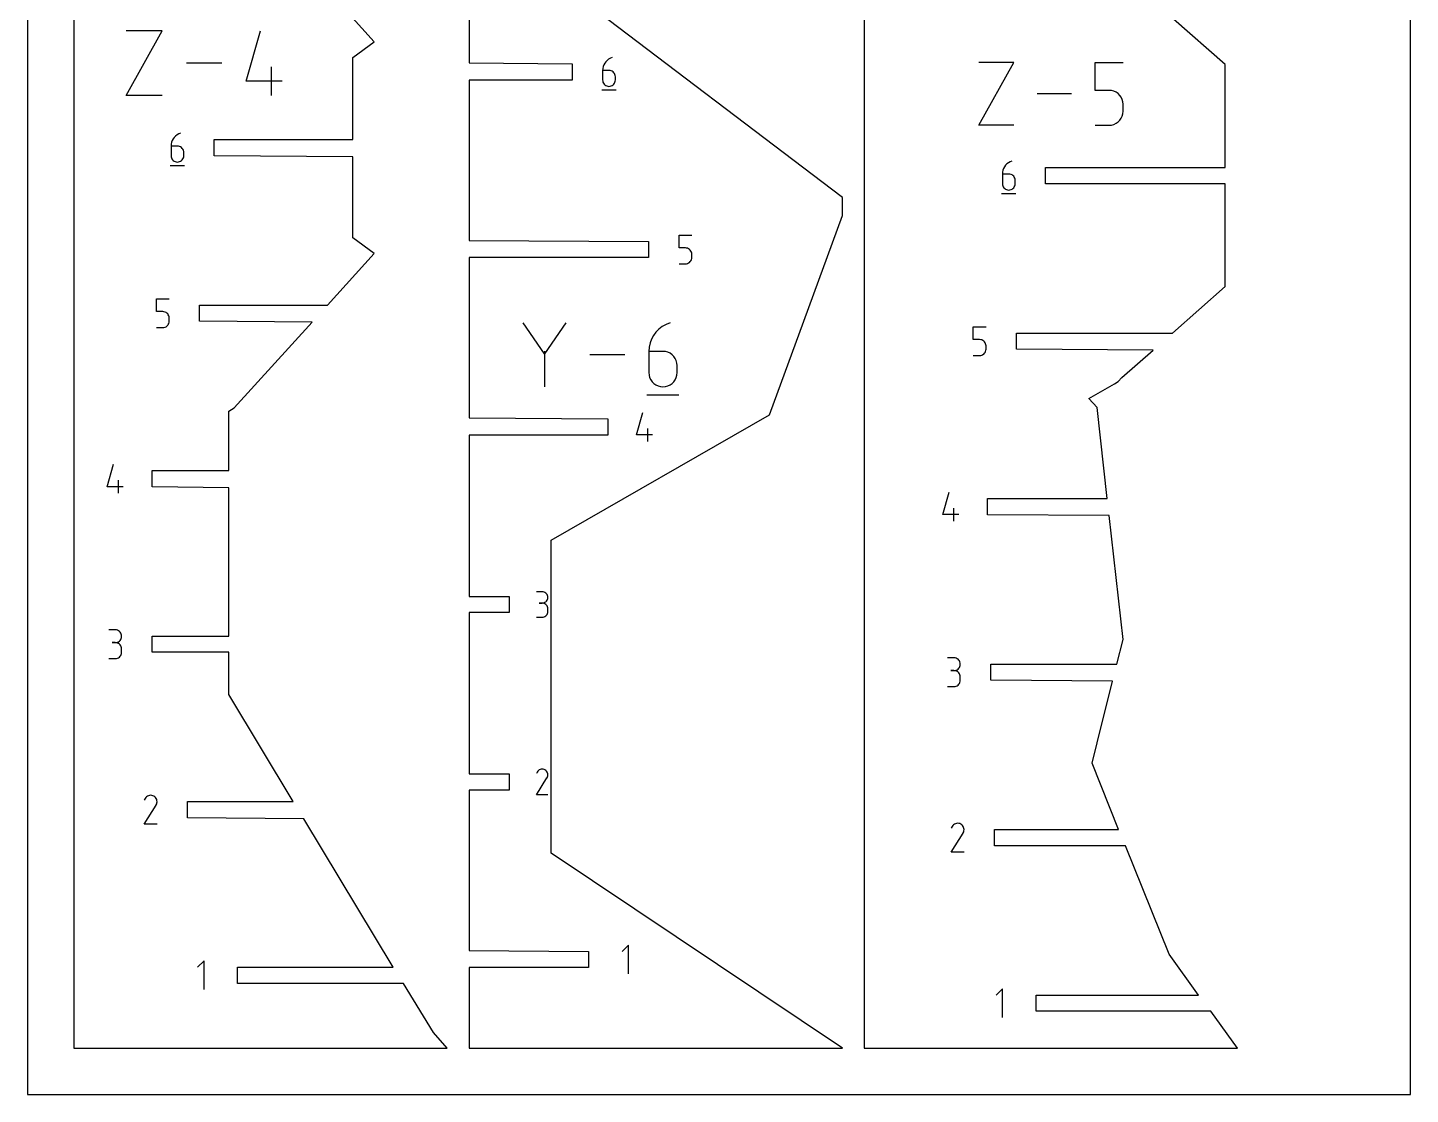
# Model space of a CAD drawing. Extents: x 0 to 200, y 0 to 297.
# Drawn here: x 0 to 200, y 0 to 154.2 of the extents above; entities that cross this region are included whole.
import ezdxf

# ---------------------------------------------------------------- set-up
doc = ezdxf.new("R2010")
doc.units = 0

msp = doc.modelspace()

# ---------------------------------------------------------------- linework, layer by layer
at = {"layer": 'annotation', "color": 1}
for p, q in [((14.242897, 144.391545), (19.448704, 153.767171)), ((19.448704, 153.767171), (14.242897, 153.767171)), ((31.606856, 146.475867), (33.685886, 153.767171)), ((28.091878, 149.079358), (22.965446, 149.079358)), ((35.252214, 144.391545), (35.252214, 148.555485)), ((83.180257, 148.323112), (83.159802, 148.041929)), ((83.159802, 148.041929), (83.159802, 146.659262)), ((84.08358, 148.041929), (83.159802, 148.041929)), ((83.23996, 148.593273), (83.180257, 148.323112)), ((83.336418, 148.849064), (83.23996, 148.593273)), ((83.467138, 149.087134), (83.336418, 148.849064)), ((83.629628, 149.304134), (83.467138, 149.087134)), ((83.821395, 149.496714), (83.629628, 149.304134)), ((84.039945, 149.661525), (83.821395, 149.496714)), ((84.282786, 149.795217), (84.039945, 149.661525)), ((84.249723, 148.027102), (84.08358, 148.041929)), ((84.406059, 147.98434), (84.249723, 148.027102)), ((84.547425, 149.894441), (84.282786, 149.795217)), ((84.547425, 149.894441), (84.547425, 149.894441)), ((137.586715, 140.115849), (142.630906, 149.200405)), ((142.630906, 149.200405), (137.586715, 149.200405)), ((154.411603, 145.154912), (154.411603, 149.200405)), ((154.411603, 149.200405), (158.446272, 149.200405)), ((36.812662, 146.475867), (31.606856, 146.475867)), ((83.159802, 146.659262), (83.159802, 146.659262)), ((83.159802, 146.659262), (83.174717, 146.493083)), ((83.174717, 146.493083), (83.217705, 146.336652)), ((83.217705, 146.336652), (83.286136, 146.192586)), ((83.286136, 146.192586), (83.377376, 146.063503)), ((83.377376, 146.063503), (83.488792, 145.95202)), ((84.549986, 147.916223), (84.406059, 147.98434)), ((84.678904, 147.825329), (84.549986, 147.916223)), ((84.790213, 147.714236), (84.678904, 147.825329)), ((84.678904, 145.95202), (84.790213, 146.063503)), ((84.881314, 147.585523), (84.790213, 147.714236)), ((84.790213, 146.063503), (84.881314, 146.192586)), ((84.949604, 147.44177), (84.881314, 147.585523)), ((84.881314, 146.192586), (84.949604, 146.336652)), ((84.992486, 147.285554), (84.949604, 147.44177)), ((84.949604, 146.336652), (84.992486, 146.493083)), ((85.007357, 147.119455), (84.992486, 147.285554)), ((84.992486, 146.493083), (85.007357, 146.659262)), ((85.007357, 146.659262), (85.007357, 147.119455)), ((85.007357, 147.119455), (85.007357, 147.119455)), ((19.448704, 144.391545), (14.242897, 144.391545)), ((83.044101, 145.214441), (85.124101, 145.214441)), ((83.488792, 145.95202), (83.617753, 145.860756)), ((83.617753, 145.860756), (83.761627, 145.792326)), ((83.761627, 145.792326), (83.91778, 145.749348)), ((83.91778, 145.749348), (84.08358, 145.734441)), ((84.08358, 145.734441), (84.249723, 145.749348)), ((84.08358, 145.734441), (84.08358, 145.734441)), ((84.249723, 145.749348), (84.406059, 145.792326)), ((84.406059, 145.792326), (84.549986, 145.860756)), ((84.549986, 145.860756), (84.678904, 145.95202)), ((151.005749, 144.658127), (146.038469, 144.658127)), ((156.428937, 145.154912), (154.411603, 145.154912)), ((156.79116, 145.122533), (156.428937, 145.154912)), ((157.132244, 145.029151), (156.79116, 145.122533)), ((157.446456, 144.880398), (157.132244, 145.029151)), ((157.728061, 144.681903), (157.446456, 144.880398)), ((157.971325, 144.4393), (157.728061, 144.681903)), ((158.170512, 144.158219), (157.971325, 144.4393)), ((158.319889, 143.844293), (158.170512, 144.158219)), ((158.41372, 143.503151), (158.319889, 143.844293)), ((158.413702, 141.772562), (158.446272, 142.135462)), ((158.446272, 143.140426), (158.41372, 143.503151)), ((158.446272, 142.135462), (158.446272, 143.140426)), ((158.446272, 143.140426), (158.446272, 143.140426)), ((142.630906, 140.115849), (137.586715, 140.115849)), ((154.411603, 140.115849), (156.428937, 140.115849)), ((156.428937, 140.115849), (156.79101, 140.148404)), ((156.428937, 140.115849), (156.428937, 140.115849)), ((156.79101, 140.148404), (157.132014, 140.242257)), ((157.132014, 140.242257), (157.446203, 140.391693)), ((157.446203, 140.391693), (157.727827, 140.590996)), ((157.727827, 140.590996), (157.971137, 140.83445)), ((157.971137, 140.83445), (158.170386, 141.11634)), ((158.170386, 141.11634), (158.319823, 141.430949)), ((158.319823, 141.430949), (158.413702, 141.772562)), ((21.044666, 138.144219), (20.913946, 137.906149)), ((21.207156, 138.361219), (21.044666, 138.144219)), ((21.398923, 138.553799), (21.207156, 138.361219)), ((21.617473, 138.71861), (21.398923, 138.553799)), ((21.860314, 138.852302), (21.617473, 138.71861)), ((22.124953, 138.951526), (21.860314, 138.852302)), ((22.124953, 138.951526), (22.124953, 138.951526)), ((20.757785, 137.380197), (20.73733, 137.099014)), ((20.73733, 137.099014), (20.73733, 135.716347)), ((21.661108, 137.099014), (20.73733, 137.099014)), ((20.817488, 137.650358), (20.757785, 137.380197)), ((20.913946, 137.906149), (20.817488, 137.650358)), ((21.827251, 137.084187), (21.661108, 137.099014)), ((21.983587, 137.041425), (21.827251, 137.084187)), ((22.127514, 136.973308), (21.983587, 137.041425)), ((22.256432, 136.882414), (22.127514, 136.973308)), ((22.367741, 136.771321), (22.256432, 136.882414)), ((22.458842, 136.642608), (22.367741, 136.771321)), ((22.527132, 136.498855), (22.458842, 136.642608)), ((22.570014, 136.342639), (22.527132, 136.498855)), ((22.584885, 136.17654), (22.570014, 136.342639)), ((22.584885, 135.716347), (22.584885, 136.17654)), ((22.584885, 136.17654), (22.584885, 136.17654)), ((20.621629, 134.271526), (22.701629, 134.271526)), ((20.73733, 135.716347), (20.73733, 135.716347)), ((20.73733, 135.716347), (20.752245, 135.550168)), ((20.752245, 135.550168), (20.795233, 135.393737)), ((20.795233, 135.393737), (20.863664, 135.249671)), ((20.863664, 135.249671), (20.954904, 135.120588)), ((20.954904, 135.120588), (21.06632, 135.009105)), ((21.06632, 135.009105), (21.195281, 134.91784)), ((21.195281, 134.91784), (21.339155, 134.849411)), ((21.339155, 134.849411), (21.495308, 134.806433)), ((21.495308, 134.806433), (21.661108, 134.791526)), ((21.661108, 134.791526), (21.827251, 134.806433)), ((21.661108, 134.791526), (21.661108, 134.791526)), ((21.827251, 134.806433), (21.983587, 134.849411)), ((21.983587, 134.849411), (22.127514, 134.91784)), ((22.127514, 134.91784), (22.256432, 135.009105)), ((22.256432, 135.009105), (22.367741, 135.120588)), ((22.367741, 135.120588), (22.458842, 135.249671)), ((22.458842, 135.249671), (22.527132, 135.393737)), ((22.527132, 135.393737), (22.570014, 135.550168)), ((22.570014, 135.550168), (22.584885, 135.716347)), ((141.300124, 134.10197), (141.169404, 133.8639)), ((141.462614, 134.31897), (141.300124, 134.10197)), ((141.65438, 134.51155), (141.462614, 134.31897)), ((141.872931, 134.676361), (141.65438, 134.51155)), ((142.115772, 134.810053), (141.872931, 134.676361)), ((142.380411, 134.909277), (142.115772, 134.810053)), ((142.380411, 134.909277), (142.380411, 134.909277)), ((141.013243, 133.337948), (140.992788, 133.056765)), ((140.992788, 133.056765), (140.992788, 131.674098)), ((141.916565, 133.056765), (140.992788, 133.056765)), ((141.072946, 133.608109), (141.013243, 133.337948)), ((141.169404, 133.8639), (141.072946, 133.608109)), ((142.082709, 133.041938), (141.916565, 133.056765)), ((142.239044, 132.999177), (142.082709, 133.041938)), ((142.382971, 132.931059), (142.239044, 132.999177)), ((142.51189, 132.840165), (142.382971, 132.931059)), ((142.623199, 132.729072), (142.51189, 132.840165)), ((142.714299, 132.600359), (142.623199, 132.729072)), ((142.78259, 132.456606), (142.714299, 132.600359)), ((142.825471, 132.30039), (142.78259, 132.456606)), ((142.840343, 132.134292), (142.825471, 132.30039)), ((142.840343, 131.674098), (142.840343, 132.134292)), ((142.840343, 132.134292), (142.840343, 132.134292)), ((140.877087, 130.229277), (142.957087, 130.229277)), ((140.992788, 131.674098), (140.992788, 131.674098)), ((140.992788, 131.674098), (141.007702, 131.507919)), ((141.007702, 131.507919), (141.050691, 131.351488)), ((141.050691, 131.351488), (141.119121, 131.207422)), ((141.119121, 131.207422), (141.210361, 131.078339)), ((141.210361, 131.078339), (141.321778, 130.966856)), ((141.321778, 130.966856), (141.450739, 130.875592)), ((141.450739, 130.875592), (141.594612, 130.807162)), ((141.594612, 130.807162), (141.750765, 130.764185)), ((141.750765, 130.764185), (141.916565, 130.749277)), ((141.916565, 130.749277), (142.082709, 130.764185)), ((141.916565, 130.749277), (141.916565, 130.749277)), ((142.082709, 130.764185), (142.239044, 130.807162)), ((142.239044, 130.807162), (142.382971, 130.875592)), ((142.382971, 130.875592), (142.51189, 130.966856)), ((142.51189, 130.966856), (142.623199, 131.078339)), ((142.623199, 131.078339), (142.714299, 131.207422)), ((142.714299, 131.207422), (142.78259, 131.351488)), ((142.78259, 131.351488), (142.825471, 131.507919)), ((142.825471, 131.507919), (142.840343, 131.674098)), ((94.217731, 122.378845), (94.217731, 124.231358)), ((94.217731, 124.231358), (96.065286, 124.231358)), ((95.141509, 122.378845), (94.217731, 122.378845)), ((95.307377, 122.364018), (95.141509, 122.378845)), ((95.463567, 122.321257), (95.307377, 122.364018)), ((95.607451, 122.25314), (95.463567, 122.321257)), ((95.736403, 122.162245), (95.607451, 122.25314)), ((95.847799, 122.051152), (95.736403, 122.162245)), ((95.93901, 121.92244), (95.847799, 122.051152)), ((94.217731, 120.071358), (95.141509, 120.071358)), ((95.141509, 120.071358), (95.307309, 120.086265)), ((95.141509, 120.071358), (95.141509, 120.071358)), ((95.307309, 120.086265), (95.463461, 120.129242)), ((95.463461, 120.129242), (95.607335, 120.197672)), ((95.607335, 120.197672), (95.736296, 120.288937)), ((95.736296, 120.288937), (95.847713, 120.400419)), ((95.847713, 120.400419), (95.938952, 120.529502)), ((95.938952, 120.529502), (96.007383, 120.673568)), ((96.007413, 121.778686), (95.93901, 121.92244)), ((96.007383, 120.673568), (96.050372, 120.829999)), ((96.05038, 121.622471), (96.007413, 121.778686)), ((96.050372, 120.829999), (96.065286, 120.996179)), ((96.065286, 121.456372), (96.05038, 121.622471)), ((96.065286, 120.996179), (96.065286, 121.456372)), ((96.065286, 121.456372), (96.065286, 121.456372)), ((18.626598, 113.168961), (18.626598, 115.021473)), ((18.626598, 115.021473), (20.474154, 115.021473)), ((19.550376, 113.168961), (18.626598, 113.168961)), ((19.716245, 113.154134), (19.550376, 113.168961)), ((19.872434, 113.111373), (19.716245, 113.154134)), ((20.016318, 113.043256), (19.872434, 113.111373)), ((20.145271, 112.952361), (20.016318, 113.043256)), ((20.256666, 112.841268), (20.145271, 112.952361)), ((20.347878, 112.712556), (20.256666, 112.841268)), ((20.416281, 112.568802), (20.347878, 112.712556)), ((20.459248, 112.412587), (20.416281, 112.568802)), ((20.474154, 112.246488), (20.459248, 112.412587)), ((20.474154, 111.786295), (20.474154, 112.246488)), ((20.474154, 112.246488), (20.474154, 112.246488)), ((18.626598, 110.861473), (19.550376, 110.861473)), ((19.550376, 110.861473), (19.716176, 110.876381)), ((19.550376, 110.861473), (19.550376, 110.861473)), ((19.716176, 110.876381), (19.872329, 110.919358)), ((19.872329, 110.919358), (20.016202, 110.987788)), ((20.016202, 110.987788), (20.145164, 111.079053)), ((20.145164, 111.079053), (20.25658, 111.190535)), ((20.25658, 111.190535), (20.34782, 111.319618)), ((20.34782, 111.319618), (20.416251, 111.463684)), ((20.416251, 111.463684), (20.459239, 111.620115)), ((20.459239, 111.620115), (20.474154, 111.786295)), ((74.778235, 107.074213), (71.696233, 111.531209)), ((77.859658, 111.531209), (74.778235, 107.074213)), ((90.885261, 110.219808), (90.52436, 109.737837)), ((91.311187, 110.647542), (90.885261, 110.219808)), ((91.796601, 111.013598), (91.311187, 110.647542)), ((92.335967, 111.310537), (91.796601, 111.013598)), ((92.923748, 111.530919), (92.335967, 111.310537)), ((92.923748, 111.530919), (92.923748, 111.530919)), ((136.775363, 109.126712), (136.775363, 110.979225)), ((136.775363, 110.979225), (138.622918, 110.979225)), ((89.887178, 108.040894), (89.841746, 107.416368)), ((90.019782, 108.64094), (89.887178, 108.040894)), ((90.234022, 109.209068), (90.019782, 108.64094)), ((90.52436, 109.737837), (90.234022, 109.209068)), ((137.69914, 109.126712), (136.775363, 109.126712)), ((137.865009, 109.111886), (137.69914, 109.126712)), ((138.021198, 109.069124), (137.865009, 109.111886)), ((138.165082, 109.001007), (138.021198, 109.069124)), ((138.294035, 108.910112), (138.165082, 109.001007)), ((138.40543, 108.799019), (138.294035, 108.910112)), ((138.496642, 108.670307), (138.40543, 108.799019)), ((138.565045, 108.526553), (138.496642, 108.670307)), ((138.608012, 108.370338), (138.565045, 108.526553)), ((138.622918, 108.204239), (138.608012, 108.370338)), ((138.622918, 107.744046), (138.622918, 108.204239)), ((138.622918, 108.204239), (138.622918, 108.204239)), ((74.778235, 107.432881), (74.778235, 102.290996)), ((86.377753, 106.911102), (81.325679, 106.911102)), ((89.841746, 107.416368), (89.841746, 104.345375)), ((91.893517, 107.416368), (89.841746, 107.416368)), ((92.262533, 107.383436), (91.893517, 107.416368)), ((92.609764, 107.28846), (92.262533, 107.383436)), ((92.929435, 107.137167), (92.609764, 107.28846)), ((93.215771, 106.935284), (92.929435, 107.137167)), ((93.462996, 106.68854), (93.215771, 106.935284)), ((93.665336, 106.402661), (93.462996, 106.68854)), ((93.817015, 106.083375), (93.665336, 106.402661)), ((93.912257, 105.73641), (93.817015, 106.083375)), ((136.775363, 106.819225), (137.69914, 106.819225)), ((137.69914, 106.819225), (137.86494, 106.834132)), ((137.69914, 106.819225), (137.69914, 106.819225)), ((137.86494, 106.834132), (138.021093, 106.877109)), ((138.021093, 106.877109), (138.164966, 106.945539)), ((138.164966, 106.945539), (138.293928, 107.036804)), ((138.293928, 107.036804), (138.405344, 107.148287)), ((138.405344, 107.148287), (138.496584, 107.277369)), ((138.496584, 107.277369), (138.565015, 107.421435)), ((138.565015, 107.421435), (138.608003, 107.577866)), ((138.608003, 107.577866), (138.622918, 107.744046)), ((89.841746, 104.345375), (89.841746, 104.345375)), ((89.841746, 104.345375), (89.874872, 103.976279)), ((93.945288, 105.367494), (93.912257, 105.73641)), ((93.912257, 103.976279), (93.945288, 104.345375)), ((93.945288, 104.345375), (93.945288, 105.367494)), ((93.945288, 105.367494), (93.945288, 105.367494)), ((89.874872, 103.976279), (89.970353, 103.628835)), ((89.970353, 103.628835), (90.122341, 103.308855)), ((90.122341, 103.308855), (90.324991, 103.022154)), ((90.324991, 103.022154), (90.572455, 102.774544)), ((90.572455, 102.774544), (90.858886, 102.571839)), ((90.858886, 102.571839), (91.178438, 102.419852)), ((91.178438, 102.419852), (91.525264, 102.324396)), ((91.525264, 102.324396), (91.893517, 102.291286)), ((91.893517, 102.291286), (92.262533, 102.324396)), ((91.893517, 102.291286), (91.893517, 102.291286)), ((92.262533, 102.324396), (92.609764, 102.419852)), ((92.609764, 102.419852), (92.929435, 102.571839)), ((92.929435, 102.571839), (93.215771, 102.774544)), ((93.215771, 102.774544), (93.462996, 103.022154)), ((93.462996, 103.022154), (93.665336, 103.308855)), ((93.665336, 103.308855), (93.817015, 103.628835)), ((93.817015, 103.628835), (93.912257, 103.976279)), ((89.584767, 101.136332), (94.204584, 101.136332)), ((88.081246, 95.333095), (89.003719, 98.568274)), ((89.698705, 94.408274), (89.698705, 96.25583)), ((90.391081, 95.333095), (88.081246, 95.333095)), ((11.517061, 87.856242), (12.439535, 91.091421)), ((13.13452, 86.931421), (13.13452, 88.778976)), ((13.826897, 87.856242), (11.517061, 87.856242)), ((132.370803, 83.813993), (133.293276, 87.049172)), ((133.988262, 82.889172), (133.988262, 84.736728)), ((134.680638, 83.813993), (132.370803, 83.813993)), ((74.411302, 72.67258), (73.588923, 72.67258)), ((74.559208, 72.659304), (74.411302, 72.67258)), ((74.698383, 72.621046), (74.559208, 72.659304)), ((74.826512, 72.560157), (74.698383, 72.621046)), ((74.941279, 72.478991), (74.826512, 72.560157)), ((75.040371, 72.379901), (74.941279, 72.478991)), ((75.121471, 72.26524), (75.040371, 72.379901)), ((75.182266, 72.137362), (75.121471, 72.26524)), ((75.22044, 71.998619), (75.182266, 72.137362)), ((74.411302, 71.027824), (73.999532, 71.027824)), ((73.999532, 71.027824), (74.411302, 71.027824)), ((74.411302, 71.027824), (74.559208, 71.041103)), ((74.559208, 71.014548), (74.411302, 71.027824)), ((74.411302, 71.027824), (74.411302, 71.027824)), ((74.559208, 71.041103), (74.698383, 71.079384)), ((74.698383, 70.976289), (74.559208, 71.014548)), ((74.698383, 71.079384), (74.826512, 71.140334)), ((74.826512, 70.9154), (74.698383, 70.976289)), ((74.826512, 71.140334), (74.941279, 71.221617)), ((74.941279, 70.834235), (74.826512, 70.9154)), ((74.941279, 71.221617), (75.040371, 71.320901)), ((75.040371, 70.735145), (74.941279, 70.834235)), ((75.040371, 71.320901), (75.121471, 71.435852)), ((75.121471, 70.620484), (75.040371, 70.735145)), ((75.121471, 71.435852), (75.182266, 71.564135)), ((75.182266, 70.492606), (75.121471, 70.620484)), ((75.182266, 71.564135), (75.22044, 71.703417)), ((75.22044, 70.353862), (75.182266, 70.492606)), ((75.23368, 71.851363), (75.22044, 71.998619)), ((75.22044, 71.703417), (75.23368, 71.851363)), ((75.23368, 70.206607), (75.22044, 70.353862)), ((75.23368, 71.851363), (75.23368, 71.851363)), ((75.23368, 69.794837), (75.23368, 70.206607)), ((75.23368, 70.206607), (75.23368, 70.206607)), ((73.588923, 68.97362), (74.411302, 68.97362)), ((74.411302, 68.97362), (74.559208, 68.986889)), ((74.411302, 68.97362), (74.411302, 68.97362)), ((74.559208, 68.986889), (74.698383, 69.025128)), ((74.698383, 69.025128), (74.826512, 69.085992)), ((74.826512, 69.085992), (74.941279, 69.167133)), ((74.941279, 69.167133), (75.040371, 69.266204)), ((75.040371, 69.266204), (75.121471, 69.380857)), ((75.121471, 69.380857), (75.182266, 69.508745)), ((75.182266, 69.508745), (75.22044, 69.647521)), ((75.22044, 69.647521), (75.23368, 69.794837)), ((12.671982, 67.156542), (11.748204, 67.156542)), ((12.838126, 67.141629), (12.671982, 67.156542)), ((12.994461, 67.098653), (12.838126, 67.141629)), ((13.138388, 67.030257), (12.994461, 67.098653)), ((13.267306, 66.939083), (13.138388, 67.030257)), ((13.378616, 66.827776), (13.267306, 66.939083)), ((13.469716, 66.698977), (13.378616, 66.827776)), ((13.538007, 66.555331), (13.469716, 66.698977)), ((13.580888, 66.399481), (13.538007, 66.555331)), ((13.538007, 65.911425), (13.580888, 66.06788)), ((13.59576, 66.234069), (13.580888, 66.399481)), ((13.580888, 66.06788), (13.59576, 66.234069)), ((13.59576, 66.234069), (13.59576, 66.234069)), ((12.671982, 65.308987), (12.209441, 65.308987)), ((12.209441, 65.308987), (12.671982, 65.308987)), ((12.671982, 65.308987), (12.838126, 65.323903)), ((12.838126, 65.294074), (12.671982, 65.308987)), ((12.671982, 65.308987), (12.671982, 65.308987)), ((12.838126, 65.323903), (12.994461, 65.366904)), ((12.994461, 65.251098), (12.838126, 65.294074)), ((12.994461, 65.366904), (13.138388, 65.435369)), ((13.138388, 65.182701), (12.994461, 65.251098)), ((13.138388, 65.435369), (13.267306, 65.526675)), ((13.267306, 65.091528), (13.138388, 65.182701)), ((13.267306, 65.526675), (13.378616, 65.638201)), ((13.378616, 64.98022), (13.267306, 65.091528)), ((13.378616, 65.638201), (13.469716, 65.767325)), ((13.469716, 64.851422), (13.378616, 64.98022)), ((13.469716, 65.767325), (13.538007, 65.911425)), ((13.538007, 64.707776), (13.469716, 64.851422)), ((13.580888, 64.551925), (13.538007, 64.707776)), ((13.59576, 64.386513), (13.580888, 64.551925)), ((13.59576, 63.923972), (13.59576, 64.386513)), ((13.59576, 64.386513), (13.59576, 64.386513)), ((11.748204, 63.001499), (12.671982, 63.001499)), ((12.671982, 63.001499), (12.838126, 63.016403)), ((12.671982, 63.001499), (12.671982, 63.001499)), ((12.838126, 63.016403), (12.994461, 63.059358)), ((12.994461, 63.059358), (13.138388, 63.127726)), ((13.138388, 63.127726), (13.267306, 63.218872)), ((13.267306, 63.218872), (13.378616, 63.330158)), ((13.378616, 63.330158), (13.469716, 63.458948)), ((13.469716, 63.458948), (13.538007, 63.602605)), ((13.538007, 63.602605), (13.580888, 63.758492)), ((13.580888, 63.758492), (13.59576, 63.923972)), ((133.975818, 63.114293), (133.05204, 63.114293)), ((134.141962, 63.099381), (133.975818, 63.114293)), ((134.298297, 63.056404), (134.141962, 63.099381)), ((134.442224, 62.988008), (134.298297, 63.056404)), ((134.571142, 62.896834), (134.442224, 62.988008)), ((134.682452, 62.785527), (134.571142, 62.896834)), ((134.773552, 62.656728), (134.682452, 62.785527)), ((134.841843, 62.513082), (134.773552, 62.656728)), ((134.884724, 62.357232), (134.841843, 62.513082)), ((134.841843, 61.869176), (134.884724, 62.025632)), ((134.899596, 62.19182), (134.884724, 62.357232)), ((134.884724, 62.025632), (134.899596, 62.19182)), ((134.899596, 62.19182), (134.899596, 62.19182)), ((133.975818, 61.266738), (133.513277, 61.266738)), ((133.513277, 61.266738), (133.975818, 61.266738)), ((133.975818, 61.266738), (134.141962, 61.281654)), ((134.141962, 61.251825), (133.975818, 61.266738)), ((133.975818, 61.266738), (133.975818, 61.266738)), ((134.141962, 61.281654), (134.298297, 61.324655)), ((134.298297, 61.208849), (134.141962, 61.251825)), ((134.298297, 61.324655), (134.442224, 61.39312)), ((134.442224, 61.140452), (134.298297, 61.208849)), ((134.442224, 61.39312), (134.571142, 61.484426)), ((134.571142, 61.049279), (134.442224, 61.140452)), ((134.571142, 61.484426), (134.682452, 61.595952)), ((134.682452, 60.937971), (134.571142, 61.049279)), ((134.682452, 61.595952), (134.773552, 61.725076)), ((134.773552, 60.809173), (134.682452, 60.937971)), ((134.773552, 61.725076), (134.841843, 61.869176)), ((134.841843, 60.665527), (134.773552, 60.809173)), ((134.884724, 60.509676), (134.841843, 60.665527)), ((134.899596, 60.344264), (134.884724, 60.509676)), ((134.899596, 59.881723), (134.899596, 60.344264)), ((134.899596, 60.344264), (134.899596, 60.344264)), ((133.05204, 58.95925), (133.975818, 58.95925)), ((133.975818, 58.95925), (134.141962, 58.974154)), ((133.975818, 58.95925), (133.975818, 58.95925)), ((134.141962, 58.974154), (134.298297, 59.017109)), ((134.298297, 59.017109), (134.442224, 59.085478)), ((134.442224, 59.085478), (134.571142, 59.176623)), ((134.571142, 59.176623), (134.682452, 59.287909)), ((134.682452, 59.287909), (134.773552, 59.416699)), ((134.773552, 59.416699), (134.841843, 59.560356)), ((134.841843, 59.560356), (134.884724, 59.716243)), ((134.884724, 59.716243), (134.899596, 59.881723)), ((73.698974, 46.601896), (73.590988, 46.394748)), ((73.78467, 46.723414), (73.698974, 46.601896)), ((73.887486, 46.824854), (73.78467, 46.723414)), ((74.004295, 46.905402), (73.887486, 46.824854)), ((74.13197, 46.964247), (74.004295, 46.905402)), ((74.267384, 47.000577), (74.13197, 46.964247)), ((74.40741, 47.013578), (74.267384, 47.000577)), ((74.548921, 47.002439), (74.40741, 47.013578)), ((74.68879, 46.966347), (74.548921, 47.002439)), ((74.823891, 46.904491), (74.68879, 46.966347)), ((74.944724, 46.818688), (74.823891, 46.904491)), ((74.823891, 46.904491), (74.823891, 46.904491)), ((75.045753, 46.715724), (74.944724, 46.818688)), ((75.126081, 46.598757), (75.045753, 46.715724)), ((75.184809, 46.470941), (75.126081, 46.598757)), ((75.221038, 46.335431), (75.184809, 46.470941)), ((75.18575, 45.9143), (75.222407, 46.053955)), ((75.23387, 46.195384), (75.221038, 46.335431)), ((75.222407, 46.053955), (75.23387, 46.195384)), ((73.588665, 43.310516), (75.108371, 45.757047)), ((75.108371, 45.757047), (75.110188, 45.759296)), ((75.108371, 45.757047), (75.108371, 45.757047)), ((75.110188, 45.759296), (75.11193, 45.761563)), ((75.11193, 45.761563), (75.11361, 45.763868)), ((75.11361, 45.763868), (75.115237, 45.766231)), ((75.115237, 45.766231), (75.116824, 45.76867)), ((75.116824, 45.76867), (75.118383, 45.771205)), ((75.118383, 45.771205), (75.119925, 45.773854)), ((75.119925, 45.773854), (75.12146, 45.776637)), ((75.12146, 45.776637), (75.123002, 45.779574)), ((75.123002, 45.779574), (75.18575, 45.9143)), ((75.123002, 45.779574), (75.123002, 45.779574)), ((16.995933, 42.768741), (16.874623, 42.536036)), ((17.092201, 42.905252), (16.995933, 42.768741)), ((17.207702, 43.019206), (17.092201, 42.905252)), ((17.338923, 43.109693), (17.207702, 43.019206)), ((17.48235, 43.175798), (17.338923, 43.109693)), ((17.634471, 43.216609), (17.48235, 43.175798)), ((17.791773, 43.231215), (17.634471, 43.216609)), ((17.950743, 43.218701), (17.791773, 43.231215)), ((18.107869, 43.178157), (17.950743, 43.218701)), ((18.259638, 43.108668), (18.107869, 43.178157)), ((18.395378, 43.012279), (18.259638, 43.108668)), ((18.259638, 43.108668), (18.259638, 43.108668)), ((18.508873, 42.896613), (18.395378, 43.012279)), ((18.599111, 42.765214), (18.508873, 42.896613)), ((18.665084, 42.621628), (18.599111, 42.765214)), ((18.705783, 42.4694), (18.665084, 42.621628)), ((18.666142, 41.996311), (18.707321, 42.153197)), ((18.720198, 42.312075), (18.705783, 42.4694)), ((18.707321, 42.153197), (18.720198, 42.312075)), ((75.233311, 43.310516), (73.588665, 43.310516)), ((16.872014, 39.071282), (18.579216, 41.819658)), ((18.579216, 41.819658), (18.581257, 41.822183)), ((18.579216, 41.819658), (18.579216, 41.819658)), ((18.581257, 41.822183), (18.583214, 41.82473)), ((18.583214, 41.82473), (18.585101, 41.82732)), ((18.585101, 41.82732), (18.586929, 41.829974)), ((18.586929, 41.829974), (18.588712, 41.832714)), ((18.588712, 41.832714), (18.590463, 41.835562)), ((18.590463, 41.835562), (18.592195, 41.838538)), ((18.592195, 41.838538), (18.59392, 41.841665)), ((18.59392, 41.841665), (18.595652, 41.844963)), ((18.595652, 41.844963), (18.666142, 41.996311)), ((18.595652, 41.844963), (18.595652, 41.844963)), ((18.71957, 39.071282), (16.872014, 39.071282)), ((133.720079, 38.726492), (133.598769, 38.493787)), ((133.816348, 38.863003), (133.720079, 38.726492)), ((133.931849, 38.976958), (133.816348, 38.863003)), ((134.063069, 39.067444), (133.931849, 38.976958)), ((134.206496, 39.133549), (134.063069, 39.067444)), ((134.358617, 39.17436), (134.206496, 39.133549)), ((134.515919, 39.188966), (134.358617, 39.17436)), ((134.674889, 39.176452), (134.515919, 39.188966)), ((134.832015, 39.135908), (134.674889, 39.176452)), ((134.983784, 39.066419), (134.832015, 39.135908)), ((135.119525, 38.97003), (134.983784, 39.066419)), ((134.983784, 39.066419), (134.983784, 39.066419)), ((135.233019, 38.854364), (135.119525, 38.97003)), ((135.323257, 38.722966), (135.233019, 38.854364)), ((135.38923, 38.57938), (135.323257, 38.722966)), ((135.429929, 38.427151), (135.38923, 38.57938)), ((135.390288, 37.954062), (135.431467, 38.110948)), ((135.444344, 38.269826), (135.429929, 38.427151)), ((135.431467, 38.110948), (135.444344, 38.269826)), ((133.596161, 35.029033), (135.303362, 37.777409)), ((135.303362, 37.777409), (135.305403, 37.779934)), ((135.303362, 37.777409), (135.303362, 37.777409)), ((135.305403, 37.779934), (135.307361, 37.782481)), ((135.307361, 37.782481), (135.309247, 37.785071)), ((135.309247, 37.785071), (135.311075, 37.787725)), ((135.311075, 37.787725), (135.312858, 37.790466)), ((135.312858, 37.790466), (135.314609, 37.793313)), ((135.314609, 37.793313), (135.316341, 37.796289)), ((135.316341, 37.796289), (135.318066, 37.799416)), ((135.318066, 37.799416), (135.319798, 37.802714)), ((135.319798, 37.802714), (135.390288, 37.954062)), ((135.319798, 37.802714), (135.319798, 37.802714)), ((135.443716, 35.029033), (133.596161, 35.029033)), ((86.924579, 21.579024), (85.999758, 20.653941)), ((86.924579, 17.419024), (86.924579, 21.579024)), ((25.508116, 19.301263), (24.583295, 18.376181)), ((25.508116, 15.141263), (25.508116, 19.301263)), ((141.007287, 15.259015), (140.082466, 14.333932)), ((141.007287, 11.099015), (141.007287, 15.259015))]:
    msp.add_line(p, q, dxfattribs=at)
at = {"layer": 'boundary', "color": 5}
for p, q in [((6.667505, 267.075522), (6.6675, 152.190443)), ((117.842618, 129.648307), (75.722583, 161.640568)), ((50.137516, 152.19044), (43.504269, 159.498578)), ((121.017618, 159.760837), (121.017618, 135.789499)), ((63.842567, 157.013385), (63.842566, 149.117438)), ((173.216553, 148.882206), (165.745521, 155.45633)), ((6.6675, 152.190443), (6.667501, 121.552628)), ((47.055757, 149.926902), (50.137516, 152.19044)), ((47.055759, 138.044526), (47.055757, 149.926902)), ((63.842566, 149.117438), (78.757102, 148.987441)), ((78.757102, 148.987441), (78.757101, 146.641441)), ((173.216553, 143.933555), (173.216553, 148.882206)), ((63.842565, 146.641441), (63.842561, 128.298298)), ((78.757101, 146.641441), (63.842565, 146.641441)), ((173.216556, 134.002277), (173.216553, 143.933555)), ((26.988629, 135.698526), (26.988629, 138.044526)), ((26.988629, 138.044526), (47.055759, 138.044526)), ((47.055759, 135.568529), (26.988629, 135.698526)), ((47.055761, 123.816168), (47.055759, 135.568529)), ((121.017618, 135.789499), (121.017618, 129.869067)), ((147.244087, 131.656277), (147.244087, 134.002277)), ((147.244087, 134.002277), (173.216556, 134.002277)), ((173.216557, 131.656277), (147.244087, 131.656277)), ((173.216561, 116.776392), (173.216557, 131.656277)), ((63.842561, 128.298298), (63.842561, 123.454357)), ((117.842501, 127.081172), (117.842575, 128.388153)), ((117.842575, 128.388153), (117.842618, 129.648307)), ((121.017618, 129.869067), (121.017619, 105.897734)), ((112.250926, 111.775561), (117.842501, 127.081172)), ((50.137515, 121.552635), (47.055761, 123.816168)), ((63.842561, 123.454357), (89.81503, 123.324358)), ((89.81503, 123.324358), (89.81503, 120.978358)), ((6.667501, 121.552628), (6.667505, 6.667524)), ((43.386252, 114.114473), (50.137515, 121.552635)), ((63.84256, 120.978357), (63.842556, 97.791273)), ((89.81503, 120.978358), (63.84256, 120.978357)), ((165.597715, 110.072225), (173.216561, 116.776392)), ((24.877898, 111.768474), (24.877898, 114.114474)), ((24.877898, 114.114474), (43.386252, 114.114473)), ((41.138906, 111.638474), (24.877898, 111.768474)), ((29.891332, 99.246531), (41.138906, 111.638474)), ((107.312572, 98.257977), (112.250926, 111.775561)), ((143.026662, 107.726225), (143.026662, 110.072225)), ((143.026662, 110.072225), (165.597715, 110.072225)), ((162.783903, 107.596225), (143.026662, 107.726225)), ((158.277836, 103.631132), (162.783903, 107.596225)), ((121.017619, 105.897734), (121.017622, 6.667501)), ((153.482661, 100.613433), (157.201132, 102.734237)), ((157.201132, 102.734237), (157.721459, 103.074457)), ((157.721459, 103.074457), (158.277836, 103.631132)), ((154.69614, 99.30841), (153.482661, 100.613433)), ((29.077499, 98.79821), (29.891332, 99.246531)), ((29.077499, 96.983008), (29.077499, 98.79821)), ((75.722614, 80.117404), (107.312572, 98.257977)), ((156.167037, 86.142172), (154.69614, 99.30841)), ((29.0775, 90.184421), (29.077499, 96.983008)), ((63.842556, 97.791273), (83.909685, 97.661274)), ((83.909685, 97.661274), (83.909685, 95.315274)), ((63.842556, 95.315274), (63.842552, 71.99819)), ((83.909685, 95.315274), (63.842556, 95.315274)), ((17.999501, 87.838421), (17.999501, 90.184421)), ((17.999501, 90.184421), (29.0775, 90.184421)), ((29.0775, 87.708423), (17.999501, 87.838421)), ((29.077504, 66.254368), (29.0775, 87.708423)), ((138.853242, 83.796172), (138.853242, 86.142172)), ((138.853242, 86.142172), (156.167037, 86.142172)), ((156.449437, 83.666173), (138.853242, 83.796172)), ((158.456528, 65.75968), (156.449437, 83.666173)), ((75.722552, 34.87543), (75.722614, 80.117404)), ((63.842552, 71.99819), (69.65555, 71.99819)), ((69.65555, 71.99819), (69.65555, 69.65219)), ((63.842551, 69.652191), (63.842547, 46.335107)), ((69.65555, 69.65219), (63.842551, 69.652191)), ((17.999504, 63.908368), (17.999504, 66.254368)), ((17.999504, 66.254368), (29.077504, 66.254368)), ((157.563057, 62.21212), (158.456528, 65.75968)), ((29.077504, 63.908368), (17.999504, 63.908368)), ((29.077505, 57.796236), (29.077504, 63.908368)), ((139.30334, 59.86612), (139.30334, 62.21212)), ((139.30334, 62.21212), (157.563057, 62.21212)), ((156.939464, 59.736119), (139.30334, 59.86612)), ((154.696227, 50.82926), (156.939464, 59.736119)), ((38.383097, 42.324316), (29.077505, 57.796236)), ((153.957616, 47.896576), (154.696227, 50.82926)), ((63.842547, 46.335107), (69.655549, 46.335107)), ((69.655549, 46.335107), (69.655549, 43.989107)), ((157.798514, 38.282067), (153.957616, 47.896576)), ((23.123314, 39.978316), (23.123314, 42.324316)), ((23.123314, 42.324316), (38.383097, 42.324316)), ((63.842547, 43.989107), (63.842543, 20.802023)), ((69.655549, 43.989107), (63.842547, 43.989107)), ((39.95241, 39.848316), (23.123314, 39.978316)), ((52.882662, 18.394263), (39.95241, 39.848316)), ((139.84746, 35.936067), (139.84746, 38.282067)), ((139.84746, 38.282067), (157.798514, 38.282067)), ((117.84256, 6.667524), (75.722552, 34.87543)), ((158.788976, 35.936067), (139.84746, 35.936067)), ((165.117817, 20.268397), (158.788976, 35.936067)), ((63.842543, 20.802023), (81.13556, 20.672024)), ((81.13556, 20.672024), (81.13556, 18.326024)), ((169.339311, 14.352015), (165.117817, 20.268397)), ((30.373097, 16.048263), (30.373097, 18.394263)), ((30.373097, 18.394263), (52.882662, 18.394263)), ((63.842543, 18.326024), (63.842541, 6.667518)), ((81.13556, 18.326024), (63.842543, 18.326024)), ((54.373206, 16.048263), (30.373097, 16.048263)), ((58.685686, 8.930956), (54.373206, 16.048263)), ((145.872268, 12.006015), (145.872268, 14.352015)), ((145.872268, 14.352015), (169.339311, 14.352015)), ((171.131842, 12.006014), (145.872268, 12.006015)), ((175.017619, 6.66753), (171.131842, 12.006014)), ((60.667504, 6.6675), (58.685686, 8.930956)), ((6.667505, 6.667524), (59.62416, 6.6675)), ((59.62416, 6.6675), (60.667504, 6.6675)), ((63.842541, 6.667518), (90.842561, 6.6675)), ((90.842561, 6.6675), (117.84256, 6.667524)), ((121.017622, 6.667501), (132.314591, 6.6675)), ((132.314591, 6.6675), (175.017619, 6.66753))]:
    msp.add_line(p, q, dxfattribs=at)
at = {"layer": 'frame', "color": 5}
for p, q in [((0, 296.926), (0, 0)), ((200, 0), (200, 296.926)), ((0, 0), (200, 0))]:
    msp.add_line(p, q, dxfattribs=at)

doc.saveas('drawing.dxf')
